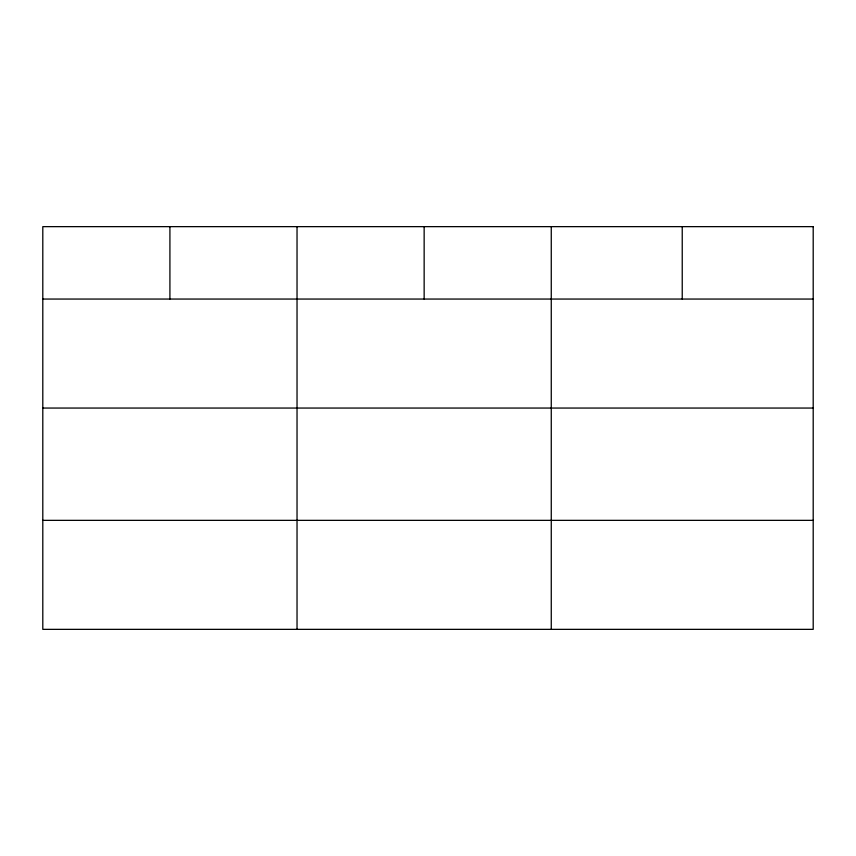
<?xml version="1.0" encoding="UTF-8"?>
<svg xmlns="http://www.w3.org/2000/svg" width="856" height="856" viewBox="0 0 856 856"><rect width="100%" height="100%" fill="white"/><g stroke="black" fill="none" stroke-linecap="round" stroke-linejoin="round"><path stroke-width="1.28" d="M42.8 299.054L813.2 299.054M42.8 408.055L813.2 408.055M42.8 520.352L813.2 520.352M682.232 226.647L682.232 299.054M551.264 226.647L551.264 629.353M424.148 226.647L424.148 299.054M297.032 226.647L297.032 629.353M169.916 226.647L169.916 299.054M813.2 226.647L42.8 226.647L42.8 629.353L813.2 629.353L813.2 226.647"/></g></svg>
